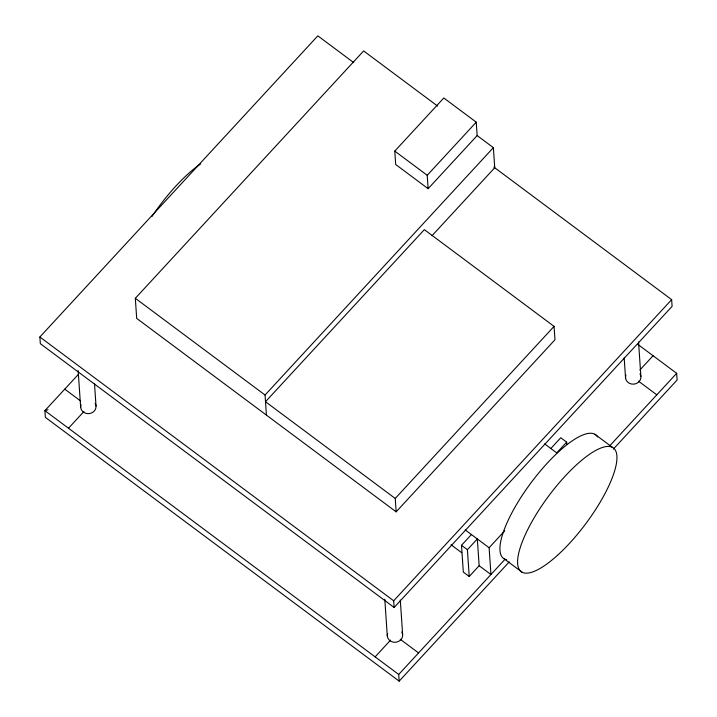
<?xml version="1.0" encoding="UTF-8"?>
<svg xmlns="http://www.w3.org/2000/svg" width="717" height="717" viewBox="0 0 717 717"><rect width="100%" height="100%" fill="white"/><g stroke="black" fill="none" stroke-linecap="round" stroke-linejoin="round"><path stroke-width="1.08" d="M493.834 167.079L671.641 299.652L672.098 306.347L394.144 607.487L40.34 343.685L39.883 336.99L317.828 35.85L353.75 62.63M396.151 511.839L395.237 498.449L265.505 401.726L424.339 229.646L554.062 326.369L554.976 339.759L396.151 511.839L136.687 318.384L135.325 298.299L363.636 50.934L437.594 106.071M78.323 374.453L44.902 410.653L45.359 417.348L399.172 681.15L509.285 561.85M68.491 428.237L83.934 411.513M394.78 151.108L443.805 97.996L476.24 122.177L477.155 135.567L428.13 188.679L395.694 164.498L394.78 151.108L427.215 175.289L428.13 188.679M427.215 175.289L476.24 122.177M266.419 415.116L265.048 395.022L493.368 147.657L477.155 135.567M432.046 235.669L494.739 167.751L493.368 147.657M395.237 498.449L554.062 326.369M394.144 607.487L393.687 600.792L671.641 299.652M469.223 576.486L467.394 549.697L477.325 538.942L479.153 565.731L469.223 576.486L463.325 572.094L461.497 545.305L471.428 534.55M550.844 448.51L560.766 437.755L566.663 442.147L566.815 444.388M566.663 442.147L556.742 452.902L544.624 443.868M375.125 656.871L390.568 640.138M639.842 370.071L653.07 355.731M479.153 565.731L490.948 574.523L489.119 547.743L504.705 530.849M399.172 681.15L398.715 674.455L505.028 559.26M609.835 445.723L676.66 373.315L638.049 344.527M613.322 449.129L677.117 380.01L676.66 373.315M48.003 409.721L44.902 410.653L398.715 674.455M638.462 381.148L656.808 394.825M594.904 434.278L612.587 447.471M504.284 558.928L521.976 572.121M465.208 529.908L489.119 547.743M135.325 298.299L265.048 395.022M461.497 545.305L467.394 549.697M451.038 544.777L461.703 552.726M39.883 336.99L393.687 600.792M64.754 389.143L80.483 400.866M400.22 639.268L418.567 652.945M638.542 341.946L640.899 376.542M624.175 357.837L625.538 377.931M400.301 600.066L402.658 634.662M384.787 599.215L387.297 636.051M94.501 383.712L96.024 406.037M78.153 370.59L80.662 407.426M95.128 403.348A7.708 6.946 -3.9 0 1 89.007 413.637A7.708 6.946 -3.9 0 1 81.039 404.621M401.762 631.973A7.708 6.946 -3.9 0 1 395.838 642.244A7.708 6.946 -3.9 0 1 387.547 633.595M640.003 373.853A7.708 6.946 -3.9 0 1 633.882 384.151A7.708 6.946 -3.9 0 1 625.914 375.125M506.74 559.789A77.113 23.141 -53.3 0 1 530.437 483.581A77.113 23.141 -53.3 0 1 597.593 436.922M152.031 216.409A77.113 23.141 -53.3 0 1 200.679 163.897M557.467 555.317A77.113 23.141 -53.3 0 0 614.37 448.878A77.113 23.141 -53.3 0 0 530.006 525.185A77.113 23.141 -53.3 0 0 557.467 555.317"/></g></svg>
